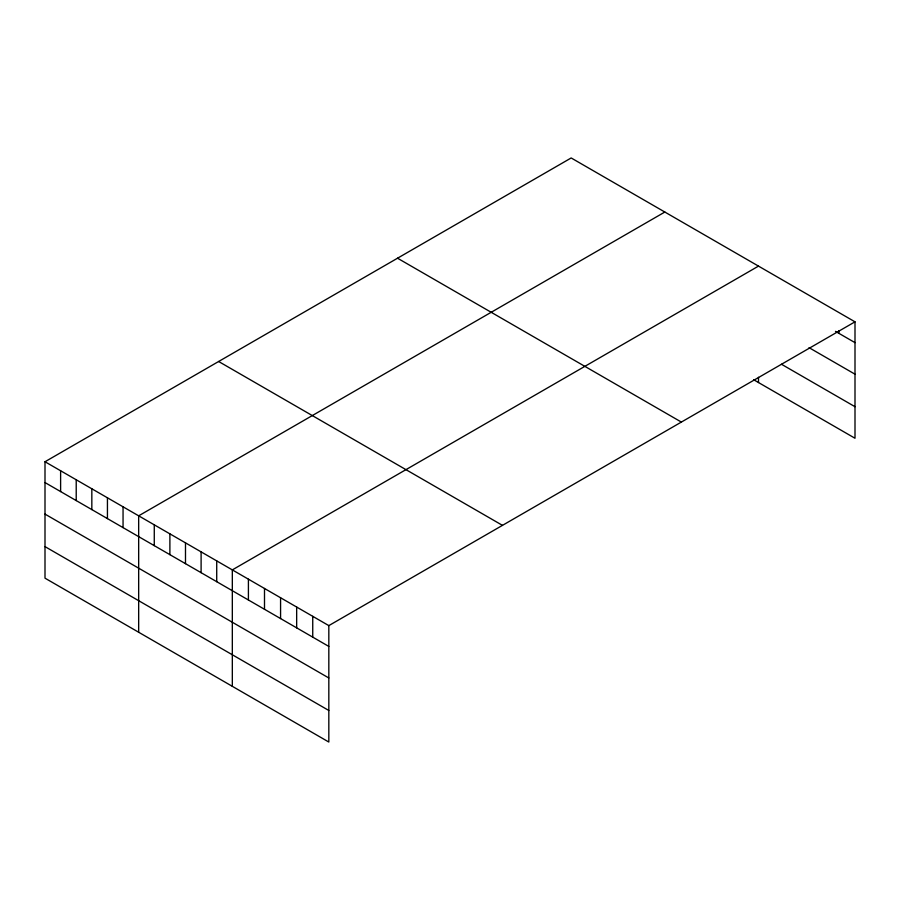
<?xml version="1.0" encoding="UTF-8"?>
<svg xmlns="http://www.w3.org/2000/svg" width="900" height="900" viewBox="0 0 900 900"><rect width="100%" height="100%" fill="white"/><g stroke="black" fill="none" stroke-linecap="round" stroke-linejoin="round"><path stroke-width="1.35" d="M45 461.745L328.826 625.613L328.826 742.039L45 578.171L45 461.745L571.174 157.961L855 321.829L855 438.255L753.694 379.766M664.83 212.04L138.668 515.824L138.668 632.25M758.498 266.108L232.324 569.891L232.324 686.329M328.826 625.613L855 321.829M835.47 331.358L855 342.641M809.044 347.659L855 374.186M781.47 364.252L855 406.699M397.53 258.21L681.367 422.077M218.632 361.496L502.47 525.364M45 482.558L328.826 646.425M45 514.102L328.826 677.97M45 546.615L328.826 710.482M838.913 330.581L838.913 333.349M758.498 377.28L758.498 382.545M312.739 616.32L312.739 637.133M296.662 607.039L296.662 627.851M280.575 597.758L280.575 618.559M264.499 588.465L264.499 609.278M248.411 579.184L248.411 599.985M216.72 560.88L216.72 581.692M201.105 551.869L201.105 572.681M185.49 542.858L185.49 563.67M169.886 533.846L169.886 554.659M154.271 524.835L154.271 545.636M123.052 506.801L123.052 527.614M107.438 497.79L107.438 518.602M91.834 488.779L91.834 509.591M76.219 479.767L76.219 500.58M60.615 470.756L60.615 491.569"/></g></svg>
